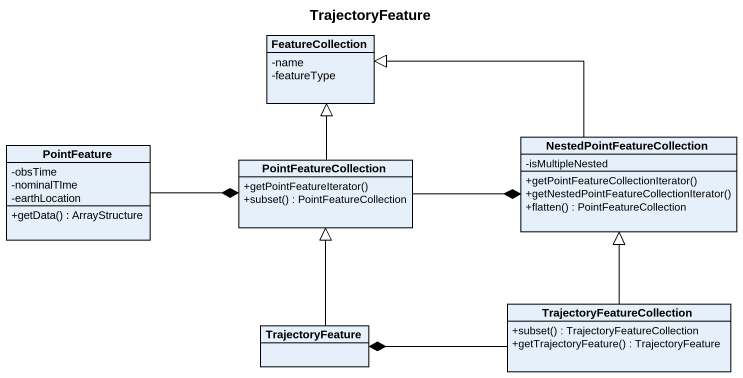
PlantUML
@startuml
title TrajectoryFeature
hide circle
hide empty members
skinparam classAttributeIconSize 0
class FeatureCollection {
  -name
  -featureType
}
class NestedPointFeatureCollection {
  -isMultipleNested
  +getPointFeatureCollectionIterator()
  +getNestedPointFeatureCollectionIterator()
  +flatten() : PointFeatureCollection
}
class PointFeature {
  -obsTime
  -nominalTIme
  -earthLocation
  +getData() : ArrayStructure
}
class PointFeatureCollection {
  +getPointFeatureIterator()
  +subset() : PointFeatureCollection
}
class TrajectoryFeatureCollection {
  +subset() : TrajectoryFeatureCollection
  +getTrajectoryFeature() : TrajectoryFeature
}
class TrajectoryFeature
NestedPointFeatureCollection -left-|> FeatureCollection
PointFeature -right-* PointFeatureCollection
PointFeatureCollection -up-|> FeatureCollection
PointFeatureCollection -right-* NestedPointFeatureCollection
TrajectoryFeatureCollection -up-|> NestedPointFeatureCollection
TrajectoryFeature -up-|> PointFeatureCollection
TrajectoryFeature *-right- TrajectoryFeatureCollection
@enduml
